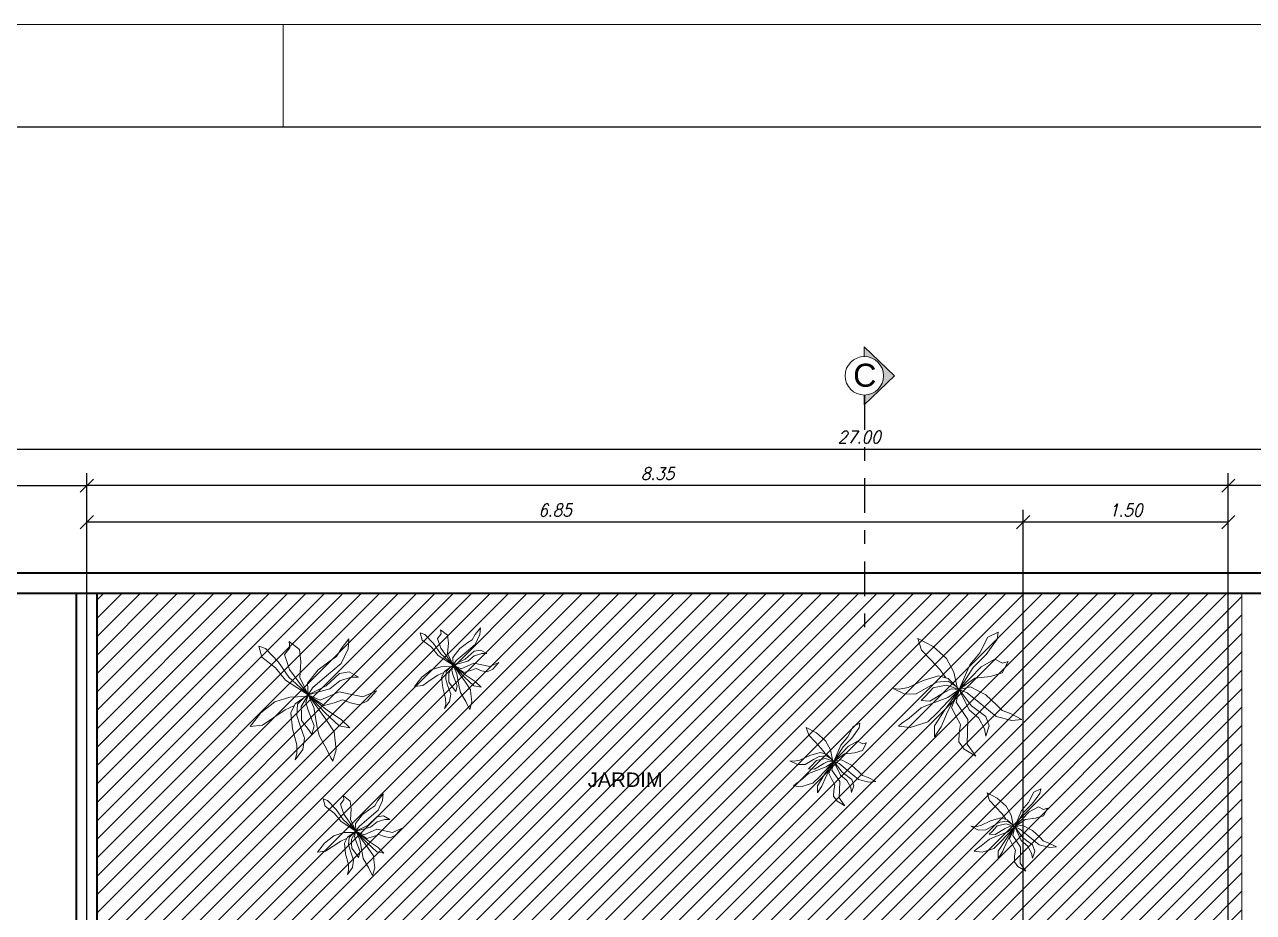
# Model space of a CAD drawing. Header units: millimetres. Extents: x 1865 to 2133, y 1062 to 1142.
# Drawn here: x 1878.51 to 1887.5, y 1089 to 1095.49 of the extents above; entities that cross this region are included whole.
import ezdxf

# ---------------------------------------------------------------- set-up
doc = ezdxf.new("R2010")
doc.units = ezdxf.units.MM
doc.header["$PDMODE"] = 35
doc.linetypes.add('DASHDOT', pattern=[25.4, 12.7, -6.35, 0, -6.35])
for name, color, linetype, lineweight in [('Cota', 7, 'Continuous', 9), ('Eixo', 1, 'Continuous', 9), ('IND', 7, 'Continuous', 13), ('Plarga', 7, 'Continuous', 40), ('texto', 7, 'Continuous', 13)]:
    doc.layers.add(name, color=color, linetype=linetype, lineweight=lineweight)
doc.styles.add('arial', font='arial.ttf')
doc.styles.add('romans15', font='romans.shx', dxfattribs={"width": 0.9, "oblique": 15})
doc.dimstyles.new('COTA_50', dxfattribs={"dimscale": 0.5, "dimtxt": 0.181, "dimasz": 0.193, "dimexe": 0.18, "dimexo": 0.15, "dimgap": 0.085, "dimtad": 1, "dimzin": 4, "dimdsep": 46, "dimtxsty": 'romans15', "dimblk1": 'OBLIQUE', "dimblk2": 'OBLIQUE', "dimsah": 1, "dimcen": 0.09, "dimclrd": 256, "dimclre": 256, "dimclrt": 256, "dimadec": 0, "dimazin": 0, "dimtfac": 1, "dimtmove": 2, "dimatfit": 3, "dimldrblk": 'NONE', "dimfxl": 1, "dimtolj": 1, "dimtzin": 1, "dimarcsym": 0})

# ---------------------------------------------------------------- blocks, each defined once
blk = doc.blocks.new('_OBLIQUE')
at = {"color": 0, "linetype": 'ByBlock'}
blk.add_line((-0.5, -0.5), (0.5, 0.5), dxfattribs=at)
blk = doc.blocks.new('*D148')
at = {"layer": 'Cota', "lineweight": -2, "transparency": 16777216}
for p, q in [((1885.8146, 1088.9293), (1885.8146, 1091.9408)), ((1887.3146, 1086.8793), (1887.3146, 1091.9408)), ((1887.3146, 1091.8508), (1885.8146, 1091.8508))]:
    blk.add_line(p, q, dxfattribs=at)
at = {"layer": 'Defpoints', "color": 0, "transparency": 16777216}
for p in [(1885.8146, 1091.8508), (1885.8146, 1088.8543), (1887.3146, 1086.8043)]:
    blk.add_point(p, dxfattribs=at)
at = {"layer": 'Cota', "lineweight": -2, "transparency": 16777216, "xscale": 0.0965, "yscale": 0.0965, "zscale": 0.0965, "rotation": 180}
blk.add_blockref('_OBLIQUE', (1885.8146, 1091.8508), dxfattribs=at)
at = {"layer": 'Cota', "lineweight": -2, "transparency": 16777216, "xscale": 0.0965, "yscale": 0.0965, "zscale": 0.0965}
blk.add_blockref('_OBLIQUE', (1887.3146, 1091.8508), dxfattribs=at)
at = {"layer": 'Cota', "transparency": 16777216, "insert": (1886.5646, 1091.9385), "char_height": 0.0905, "attachment_point": 5, "style": 'romans15'}
blk.add_mtext('\\A1;1.50', dxfattribs=at)
blk = doc.blocks.new('_None')
blk = doc.blocks.new('*D149')
at = {"layer": 'Cota', "lineweight": -2, "transparency": 16777216}
for p, q in [((1878.9646, 1088.9293), (1878.9646, 1091.9408)), ((1885.8146, 1088.9293), (1885.8146, 1091.9408)), ((1885.8146, 1091.8508), (1878.9646, 1091.8508))]:
    blk.add_line(p, q, dxfattribs=at)
at = {"layer": 'Defpoints', "color": 0, "transparency": 16777216}
for p in [(1878.9646, 1091.8508), (1878.9646, 1088.8543), (1885.8146, 1088.8543)]:
    blk.add_point(p, dxfattribs=at)
at = {"layer": 'Cota', "lineweight": -2, "transparency": 16777216, "xscale": 0.0965, "yscale": 0.0965, "zscale": 0.0965, "rotation": 180}
blk.add_blockref('_OBLIQUE', (1878.9646, 1091.8508), dxfattribs=at)
at = {"layer": 'Cota', "lineweight": -2, "transparency": 16777216, "xscale": 0.0965, "yscale": 0.0965, "zscale": 0.0965}
blk.add_blockref('_OBLIQUE', (1885.8146, 1091.8508), dxfattribs=at)
at = {"layer": 'Cota', "transparency": 16777216, "insert": (1882.3896, 1091.9385), "char_height": 0.0905, "attachment_point": 5, "style": 'romans15'}
blk.add_mtext('\\A1;6.85', dxfattribs=at)
blk = doc.blocks.new('*D150')
at = {"layer": 'Cota', "lineweight": -2, "transparency": 16777216}
for p, q in [((1878.9646, 1091.7426), (1878.9646, 1092.2079)), ((1887.3146, 1091.7426), (1887.3146, 1092.2079)), ((1887.3146, 1092.1179), (1878.9646, 1092.1179))]:
    blk.add_line(p, q, dxfattribs=at)
at = {"layer": 'Defpoints', "color": 0, "transparency": 16777216}
for p in [(1878.9646, 1092.1179), (1878.9646, 1091.6676), (1887.3146, 1091.6676)]:
    blk.add_point(p, dxfattribs=at)
at = {"layer": 'Cota', "lineweight": -2, "transparency": 16777216, "xscale": 0.0965, "yscale": 0.0965, "zscale": 0.0965, "rotation": 180}
blk.add_blockref('_OBLIQUE', (1878.9646, 1092.1179), dxfattribs=at)
at = {"layer": 'Cota', "lineweight": -2, "transparency": 16777216, "xscale": 0.0965, "yscale": 0.0965, "zscale": 0.0965}
blk.add_blockref('_OBLIQUE', (1887.3146, 1092.1179), dxfattribs=at)
at = {"layer": 'Cota', "transparency": 16777216, "insert": (1883.1396, 1092.2056), "char_height": 0.0905, "attachment_point": 5, "style": 'romans15'}
blk.add_mtext('\\A1;8.35', dxfattribs=at)
blk = doc.blocks.new('*D151')
at = {"layer": 'Cota', "lineweight": -2, "transparency": 16777216}
for p, q in [((1871.1146, 1091.5543), (1871.1146, 1092.2079)), ((1878.9646, 1091.7426), (1878.9646, 1092.2079)), ((1871.1146, 1092.1179), (1878.9646, 1092.1179))]:
    blk.add_line(p, q, dxfattribs=at)
at = {"layer": 'Defpoints', "color": 0, "transparency": 16777216}
for p in [(1878.9646, 1092.1179), (1878.9646, 1091.6676), (1871.1146, 1091.4793)]:
    blk.add_point(p, dxfattribs=at)
at = {"layer": 'Cota', "lineweight": -2, "transparency": 16777216, "xscale": 0.0965, "yscale": 0.0965, "zscale": 0.0965, "rotation": 180}
blk.add_blockref('_OBLIQUE', (1871.1146, 1092.1179), dxfattribs=at)
at = {"layer": 'Cota', "lineweight": -2, "transparency": 16777216, "xscale": 0.0965, "yscale": 0.0965, "zscale": 0.0965}
blk.add_blockref('_OBLIQUE', (1878.9646, 1092.1179), dxfattribs=at)
at = {"layer": 'Cota', "transparency": 16777216, "insert": (1875.0396, 1092.2056), "char_height": 0.0905, "attachment_point": 5, "style": 'romans15'}
blk.add_mtext('\\A1;7.85', dxfattribs=at)
blk = doc.blocks.new('*D152')
at = {"layer": 'Cota', "lineweight": -2, "transparency": 16777216}
for p, q in [((1871.1146, 1091.5543), (1871.1146, 1092.475)), ((1898.1146, 1091.5543), (1898.1146, 1092.475)), ((1871.1146, 1092.385), (1898.1146, 1092.385))]:
    blk.add_line(p, q, dxfattribs=at)
at = {"layer": 'Defpoints', "color": 0, "transparency": 16777216}
for p in [(1898.1146, 1092.385), (1871.1146, 1091.4793), (1898.1146, 1091.4793)]:
    blk.add_point(p, dxfattribs=at)
at = {"layer": 'Cota', "lineweight": -2, "transparency": 16777216, "xscale": 0.0965, "yscale": 0.0965, "zscale": 0.0965, "rotation": 180}
blk.add_blockref('_OBLIQUE', (1871.1146, 1092.385), dxfattribs=at)
at = {"layer": 'Cota', "lineweight": -2, "transparency": 16777216, "xscale": 0.0965, "yscale": 0.0965, "zscale": 0.0965}
blk.add_blockref('_OBLIQUE', (1898.1146, 1092.385), dxfattribs=at)
at = {"layer": 'Cota', "transparency": 16777216, "insert": (1884.6146, 1092.4728), "char_height": 0.0905, "attachment_point": 5, "style": 'romans15'}
blk.add_mtext('\\A1;27.00', dxfattribs=at)
blk = doc.blocks.new('*D153')
at = {"layer": 'Cota', "lineweight": -2, "transparency": 16777216}
for p, q in [((1887.3146, 1091.5543), (1887.3146, 1092.2079)), ((1898.1146, 1091.8214), (1898.1146, 1092.2079)), ((1898.1146, 1092.1179), (1887.3146, 1092.1179))]:
    blk.add_line(p, q, dxfattribs=at)
at = {"layer": 'Defpoints', "color": 0, "transparency": 16777216}
for p in [(1887.3146, 1092.1179), (1898.1146, 1091.7464), (1887.3146, 1091.4793)]:
    blk.add_point(p, dxfattribs=at)
at = {"layer": 'Cota', "lineweight": -2, "transparency": 16777216, "xscale": 0.0965, "yscale": 0.0965, "zscale": 0.0965, "rotation": 180}
blk.add_blockref('_OBLIQUE', (1887.3146, 1092.1179), dxfattribs=at)
at = {"layer": 'Cota', "lineweight": -2, "transparency": 16777216, "xscale": 0.0965, "yscale": 0.0965, "zscale": 0.0965}
blk.add_blockref('_OBLIQUE', (1898.1146, 1092.1179), dxfattribs=at)
at = {"layer": 'Cota', "transparency": 16777216, "insert": (1892.7146, 1092.2056), "char_height": 0.0905, "attachment_point": 5, "style": 'romans15'}
blk.add_mtext('\\A1;10.80', dxfattribs=at)
blk = doc.blocks.new('*D626')
at = {"layer": 'Cota', "lineweight": -2, "transparency": 16777216}
for p, q in [((1871.0481, 1091.4446), (1870.7579, 1091.2937)), ((1870.8377, 1091.3352), (1883.6877, 1066.6352)), ((1883.8981, 1066.7446), (1883.6079, 1066.5937))]:
    blk.add_line(p, q, dxfattribs=at)
at = {"layer": 'Defpoints', "color": 0, "transparency": 16777216}
for p in [(1871.1146, 1091.4793), (1883.9646, 1066.7793), (1883.6877, 1066.6352)]:
    blk.add_point(p, dxfattribs=at)
at = {"layer": 'Cota', "lineweight": -2, "transparency": 16777216, "xscale": 0.0965, "yscale": 0.0965, "zscale": 0.0965}
for p, rotation in [((1870.8377, 1091.3352), 117.4853861439191), ((1883.6877, 1066.6352), 297.4853861439191)]:
    blk.add_blockref('_OBLIQUE', p, dxfattribs=dict(at, rotation=rotation))
at = {"layer": 'Cota', "transparency": 16777216, "insert": (1877.3406, 1079.0257), "char_height": 0.0905, "attachment_point": 5, "rotation": 297.48539, "style": 'romans15'}
blk.add_mtext('\\A1;27.84', dxfattribs=at)

msp = doc.modelspace()

# ---------------------------------------------------------------- hatches: boundary and pattern name
at = {"lineweight": 5}
h = msp.add_hatch(dxfattribs=at)
h.set_pattern_fill('LINE,_O', color=86, scale=0.03, angle=45)
h.set_pattern_definition([(45, (-35.06199, 132.77087), (-0.067351921, 0.067351921), [])])
h.paths.add_polyline_path([(1885.8896, 1088.8543), (1887.4146, 1088.8543), (1887.4146, 1091.3293), (1879.0396, 1091.3293), (1879.0396, 1088.8543), (1882.2146, 1088.8543), (1883.7146, 1088.8543)])
h.paths.add_polyline_path([(1884.4301, 1090.1008), (1884.4317, 1090.1047), (1884.4311, 1090.1051)], flags=16)
h.paths.add_polyline_path([(1885.3469, 1090.6268), (1885.3494, 1090.6327), (1885.3484, 1090.6333)], flags=16)
h.paths.add_polyline_path([(1885.7524, 1089.6222), (1885.7541, 1089.6262), (1885.7534, 1089.6266)], flags=16)
h.paths.add_polyline_path([(1881.6441, 1090.8047), (1881.6857, 1090.7716), (1881.6907, 1090.7738)], flags=16)
h.paths.add_polyline_path([(1880.9335, 1089.5911), (1880.9751, 1089.5581), (1880.9801, 1089.5602)], flags=16)
h.paths.add_polyline_path([(1880.5826, 1090.5882), (1880.5772, 1090.5917), (1880.5765, 1090.5909)], flags=16)
h.paths.add_polyline_path([(1882.6013, 1089.8861), (1883.2039, 1089.8861), (1883.2039, 1090.0472), (1882.6013, 1090.0472)], flags=24)
at = {"layer": 'IND'}
msp.add_hatch(color=0, dxfattribs=at).paths.add_polyline_path([(1884.6498, 1092.7094), (1884.6498, 1092.7803, 1.014778), (1884.6498, 1093.0619), (1884.6498, 1093.1327), (1884.872, 1092.9211)])

# ---------------------------------------------------------------- linework, layer by layer
at = {"color": 7, "linetype": 'Continuous', "lineweight": 20}
msp.add_line((1949.7758, 1095.4891), (1865.7758, 1095.4891), dxfattribs=at)
msp.add_line((1949.0258, 1094.7391), (1866.5258, 1094.7391))
at = {"color": 3, "lineweight": 5}
for p, q in [((1881.4037, 1091.0423), (1881.4183, 1090.9886)), ((1881.436, 1091.0301), (1881.4037, 1091.0423)), ((1881.5001, 1090.9641), (1881.436, 1091.0301)), ((1881.5561, 1091.0344), (1881.5301, 1091.0012)), ((1881.5525, 1091.064), (1881.5561, 1091.0344)), ((1881.6023, 1091.025), (1881.5525, 1091.064)), ((1881.6095, 1090.9657), (1881.6023, 1091.025)), ((1881.7826, 1090.991), (1881.8049, 1091.029)), ((1881.8049, 1091.029), (1881.8434, 1091.078)), ((1881.8391, 1091.0286), (1881.8054, 1090.9573)), ((1881.8434, 1091.078), (1881.8391, 1091.0286)), ((1885.632, 1091.0461), (1885.5567, 1091.0099)), ((1885.6229, 1090.9951), (1885.632, 1091.0461)), ((1880.222, 1090.9446), (1880.2439, 1090.8641)), ((1880.2705, 1090.9264), (1880.222, 1090.9446)), ((1880.4452, 1090.9772), (1880.4506, 1090.9328)), ((1880.52, 1090.9186), (1880.4452, 1090.9772)), ((1880.8239, 1090.9246), (1880.8816, 1090.9982)), ((1880.8816, 1090.9982), (1880.8752, 1090.924)), ((1881.4183, 1090.9886), (1881.4855, 1090.9359)), ((1881.4855, 1090.9359), (1881.5348, 1090.8762)), ((1881.5506, 1090.8901), (1881.5001, 1090.9641)), ((1881.5301, 1091.0012), (1881.5539, 1090.929)), ((1881.6037, 1090.8899), (1881.6095, 1090.9657)), ((1881.6927, 1090.9267), (1881.7516, 1090.9704)), ((1881.8054, 1090.9573), (1881.7245, 1090.8886)), ((1881.7516, 1090.9704), (1881.7826, 1090.991)), ((1885.0425, 1091.0004), (1885.0692, 1090.915)), ((1885.1546, 1090.9417), (1885.0425, 1091.0004)), ((1885.2521, 1090.855), (1885.1546, 1090.9417)), ((1885.5567, 1091.0099), (1885.4973, 1090.8965)), ((1885.5429, 1090.8825), (1885.6229, 1090.9951)), ((1880.2439, 1090.8641), (1880.3447, 1090.7851)), ((1880.3667, 1090.8273), (1880.2705, 1090.9264)), ((1880.4506, 1090.9328), (1880.4116, 1090.883)), ((1880.4116, 1090.883), (1880.4473, 1090.7746)), ((1880.5307, 1090.8298), (1880.52, 1090.9186)), ((1880.7439, 1090.8368), (1880.7903, 1090.8677)), ((1880.7903, 1090.8677), (1880.8239, 1090.9246)), ((1880.8752, 1090.924), (1880.8246, 1090.8171)), ((1881.5348, 1090.8762), (1881.6441, 1090.8047)), ((1881.6441, 1090.8047), (1881.5506, 1090.8901)), ((1881.5539, 1090.929), (1881.6441, 1090.8047)), ((1881.6441, 1090.8047), (1881.6037, 1090.8899)), ((1881.6414, 1090.8612), (1881.6927, 1090.9267)), ((1881.6441, 1090.8047), (1881.6414, 1090.8612)), ((1881.6441, 1090.8047), (1881.7323, 1090.8482)), ((1881.7245, 1090.8886), (1881.6661, 1090.8393)), ((1881.7323, 1090.8482), (1881.7968, 1090.9085)), ((1881.7985, 1090.8729), (1881.7506, 1090.8338)), ((1881.7968, 1090.9085), (1881.8446, 1090.916)), ((1881.854, 1090.8902), (1881.7985, 1090.8729)), ((1881.8446, 1090.916), (1881.8909, 1090.8902)), ((1881.8909, 1090.8902), (1881.854, 1090.8902)), ((1885.0692, 1090.915), (1885.1386, 1090.843)), ((1885.3068, 1090.7549), (1885.2521, 1090.855)), ((1885.4973, 1090.8965), (1885.4226, 1090.8075)), ((1885.4475, 1090.7879), (1885.5429, 1090.8825)), ((1885.6058, 1090.8484), (1885.5057, 1090.7937)), ((1885.6618, 1090.8191), (1885.6058, 1090.8484)), ((1880.3447, 1090.7851), (1880.4187, 1090.6954)), ((1880.4424, 1090.7164), (1880.3667, 1090.8273)), ((1880.4473, 1090.7746), (1880.5826, 1090.5882)), ((1880.522, 1090.7161), (1880.5307, 1090.8298)), ((1880.5786, 1090.673), (1880.6556, 1090.7712)), ((1880.6556, 1090.7712), (1880.7439, 1090.8368)), ((1880.8246, 1090.8171), (1880.7032, 1090.7141)), ((1880.8117, 1090.744), (1880.8834, 1090.7552)), ((1880.8834, 1090.7552), (1880.9529, 1090.7165)), ((1881.483, 1090.7701), (1881.4143, 1090.7167)), ((1881.5552, 1090.7939), (1881.483, 1090.7701)), ((1881.63, 1090.7963), (1881.5552, 1090.7939)), ((1881.5818, 1090.76), (1881.56, 1090.7164)), ((1881.6441, 1090.8047), (1881.5818, 1090.76)), ((1881.5895, 1090.7038), (1881.5933, 1090.759)), ((1881.5933, 1090.759), (1881.63, 1090.7963)), ((1881.6114, 1090.7474), (1881.6441, 1090.8047)), ((1881.6441, 1090.8047), (1881.6339, 1090.7668)), ((1881.6339, 1090.7668), (1881.6442, 1090.7296)), ((1881.6661, 1090.8393), (1881.6441, 1090.8047)), ((1881.7506, 1090.8338), (1881.6441, 1090.8047)), ((1881.6716, 1090.7425), (1881.6441, 1090.8047)), ((1881.6441, 1090.8047), (1881.7342, 1090.6804)), ((1881.7397, 1090.7287), (1881.6441, 1090.8047)), ((1881.6441, 1090.8047), (1881.728, 1090.7168)), ((1881.7235, 1090.7521), (1881.6441, 1090.8047)), ((1881.6441, 1090.8047), (1881.7027, 1090.7789)), ((1881.7027, 1090.7789), (1881.796, 1090.8194)), ((1881.7707, 1090.7652), (1881.7235, 1090.7521)), ((1881.8122, 1090.7803), (1881.7707, 1090.7652)), ((1881.796, 1090.8194), (1881.912, 1090.7945)), ((1881.8519, 1090.7649), (1881.8122, 1090.7803)), ((1881.894, 1090.7557), (1881.8519, 1090.7649)), ((1881.9337, 1090.7749), (1881.894, 1090.7557)), ((1881.912, 1090.7945), (1881.9777, 1090.8248)), ((1881.9777, 1090.8248), (1881.9337, 1090.7749)), ((1885.1386, 1090.843), (1885.208, 1090.7709)), ((1885.208, 1090.7709), (1885.2494, 1090.7135)), ((1885.3306, 1090.6453), (1885.3068, 1090.7549)), ((1885.4226, 1090.8075), (1885.3469, 1090.6268)), ((1885.5057, 1090.7937), (1885.3469, 1090.6268)), ((1885.3469, 1090.6268), (1885.4475, 1090.7879)), ((1885.6605, 1090.7484), (1885.7045, 1090.8325)), ((1885.7045, 1090.8325), (1885.6618, 1090.8191)), ((1880.4187, 1090.6954), (1880.5826, 1090.5882)), ((1880.5826, 1090.5882), (1880.4424, 1090.7164)), ((1880.5826, 1090.5882), (1880.522, 1090.7161)), ((1880.5826, 1090.5882), (1880.5786, 1090.673)), ((1880.7032, 1090.7141), (1880.6156, 1090.6401)), ((1880.7149, 1090.6534), (1880.8117, 1090.744)), ((1880.8142, 1090.6905), (1880.7424, 1090.6319)), ((1880.8974, 1090.7165), (1880.8142, 1090.6905)), ((1880.9529, 1090.7165), (1880.8974, 1090.7165)), ((1881.4143, 1090.7167), (1881.3623, 1090.6503)), ((1881.4215, 1090.6575), (1881.4771, 1090.6943)), ((1881.4771, 1090.6943), (1881.5328, 1090.7311)), ((1881.5328, 1090.7311), (1881.5754, 1090.7513)), ((1881.56, 1090.7164), (1881.5681, 1090.6387)), ((1881.6034, 1090.6586), (1881.5895, 1090.7038)), ((1881.6115, 1090.713), (1881.6114, 1090.7474)), ((1881.6129, 1090.6802), (1881.6115, 1090.713)), ((1881.6467, 1090.6352), (1881.6129, 1090.6802)), ((1881.6442, 1090.7296), (1881.6736, 1090.6538)), ((1881.6884, 1090.6475), (1881.6716, 1090.7425)), ((1881.728, 1090.7168), (1881.7961, 1090.6529)), ((1881.7342, 1090.6804), (1881.771, 1090.6247)), ((1881.8062, 1090.6846), (1881.7397, 1090.7287)), ((1881.8482, 1090.6437), (1881.8062, 1090.6846)), ((1885.0814, 1090.6937), (1884.9733, 1090.6418)), ((1885.1938, 1090.7268), (1885.0814, 1090.6937)), ((1885.1203, 1090.647), (1885.1833, 1090.6798)), ((1885.1833, 1090.6798), (1885.2656, 1090.6892)), ((1885.2641, 1090.7065), (1885.1938, 1090.7268)), ((1885.3469, 1090.6268), (1885.2641, 1090.7065)), ((1885.2656, 1090.6892), (1885.3306, 1090.6453)), ((1885.3469, 1090.6268), (1885.4616, 1090.7096)), ((1885.4616, 1090.7096), (1885.5751, 1090.7216)), ((1885.5751, 1090.7216), (1885.6605, 1090.7484)), ((1880.5614, 1090.5756), (1880.4493, 1090.572)), ((1880.5826, 1090.5882), (1880.4892, 1090.5212)), ((1880.5065, 1090.5196), (1880.5614, 1090.5756)), ((1880.5336, 1090.5024), (1880.5826, 1090.5882)), ((1880.5826, 1090.5882), (1880.5674, 1090.5313)), ((1880.5826, 1090.5882), (1880.7149, 1090.6534)), ((1880.6156, 1090.6401), (1880.5826, 1090.5882)), ((1880.7424, 1090.6319), (1880.5826, 1090.5882)), ((1880.6239, 1090.4949), (1880.5826, 1090.5882)), ((1880.5826, 1090.5882), (1880.7179, 1090.4018)), ((1880.7261, 1090.4743), (1880.5826, 1090.5882)), ((1880.5826, 1090.5882), (1880.7084, 1090.4564)), ((1880.7017, 1090.5093), (1880.5826, 1090.5882)), ((1880.5826, 1090.5882), (1880.6705, 1090.5496)), ((1880.6705, 1090.5496), (1880.8104, 1090.6102)), ((1880.8104, 1090.6102), (1880.9845, 1090.5729)), ((1880.9845, 1090.5729), (1881.0831, 1090.6184)), ((1881.0831, 1090.6184), (1881.017, 1090.5435)), ((1881.3623, 1090.6503), (1881.4215, 1090.6575)), ((1881.5681, 1090.6387), (1881.589, 1090.5616)), ((1881.6262, 1090.5932), (1881.6034, 1090.6586)), ((1881.618, 1090.5388), (1881.6262, 1090.5932)), ((1881.663, 1090.6119), (1881.6467, 1090.6352)), ((1881.6736, 1090.6538), (1881.663, 1090.6119)), ((1881.6977, 1090.6059), (1881.6884, 1090.6475)), ((1881.7362, 1090.5387), (1881.6977, 1090.6059)), ((1881.771, 1090.6247), (1881.7746, 1090.5951)), ((1881.7746, 1090.5951), (1881.7818, 1090.5359)), ((1881.7961, 1090.6529), (1881.8482, 1090.6437)), ((1884.8635, 1090.6336), (1884.9477, 1090.5928)), ((1884.9102, 1090.6288), (1884.8635, 1090.6336)), ((1884.9733, 1090.6418), (1884.9102, 1090.6288)), ((1884.9477, 1090.5928), (1885.0301, 1090.5956)), ((1885.0301, 1090.5956), (1885.1203, 1090.647)), ((1885.0677, 1090.5464), (1885.0976, 1090.5767)), ((1885.0976, 1090.5767), (1885.1548, 1090.6388)), ((1885.2362, 1090.6061), (1885.1324, 1090.5421)), ((1885.1548, 1090.6388), (1885.2028, 1090.6498)), ((1885.3469, 1090.6268), (1885.1881, 1090.4599)), ((1885.2028, 1090.6498), (1885.2536, 1090.6594)), ((1885.2882, 1090.6314), (1885.2362, 1090.6061)), ((1885.3469, 1090.6268), (1885.2402, 1090.4791)), ((1885.2536, 1090.6594), (1885.3469, 1090.6268)), ((1885.2609, 1090.465), (1885.3469, 1090.6268)), ((1885.2627, 1090.5692), (1885.3469, 1090.6268)), ((1885.3469, 1090.6268), (1885.2882, 1090.6314)), ((1885.2909, 1090.4953), (1885.3469, 1090.6268)), ((1885.3469, 1090.6268), (1885.3249, 1090.5334)), ((1885.3469, 1090.6268), (1885.4296, 1090.6461)), ((1885.4189, 1090.4776), (1885.3469, 1090.6268)), ((1885.3469, 1090.6268), (1885.4351, 1090.5085)), ((1885.4039, 1090.6037), (1885.3469, 1090.6268)), ((1885.4926, 1090.531), (1885.4039, 1090.6037)), ((1885.4296, 1090.6461), (1885.5401, 1090.5882)), ((1885.5401, 1090.5882), (1885.6206, 1090.5133)), ((1880.3409, 1090.5363), (1880.238, 1090.4562)), ((1880.4493, 1090.572), (1880.3409, 1090.5363)), ((1880.4157, 1090.4778), (1880.4796, 1090.5081)), ((1880.4892, 1090.5212), (1880.4564, 1090.4558)), ((1880.5008, 1090.4369), (1880.5065, 1090.5196)), ((1880.5338, 1090.4506), (1880.5336, 1090.5024)), ((1880.5674, 1090.5313), (1880.5829, 1090.4756)), ((1880.649, 1090.3524), (1880.6239, 1090.4949)), ((1880.7726, 1090.5289), (1880.7017, 1090.5093)), ((1880.8348, 1090.5516), (1880.7726, 1090.5289)), ((1880.8944, 1090.5286), (1880.8348, 1090.5516)), ((1880.9575, 1090.5148), (1880.8944, 1090.5286)), ((1881.017, 1090.5435), (1880.9575, 1090.5148)), ((1881.5811, 1090.4886), (1881.618, 1090.5388)), ((1881.5899, 1090.5187), (1881.5811, 1090.4886)), ((1881.589, 1090.5616), (1881.5899, 1090.5187)), ((1881.7555, 1090.4972), (1881.7362, 1090.5387)), ((1881.7654, 1090.4815), (1881.7555, 1090.4972)), ((1881.7818, 1090.5359), (1881.7654, 1090.4815)), ((1884.9796, 1090.4184), (1885.0682, 1090.4936)), ((1885.1324, 1090.5421), (1885.0677, 1090.5464)), ((1885.0682, 1090.4936), (1885.1271, 1090.5187)), ((1885.1271, 1090.5187), (1885.2627, 1090.5692)), ((1885.3231, 1090.4292), (1885.2909, 1090.4953)), ((1885.3249, 1090.5334), (1885.4099, 1090.4067)), ((1885.4351, 1090.5085), (1885.5417, 1090.4297)), ((1885.6159, 1090.4303), (1885.4926, 1090.531)), ((1885.6206, 1090.5133), (1885.6594, 1090.4732)), ((1880.238, 1090.4562), (1880.1599, 1090.3566)), ((1880.2487, 1090.3674), (1880.3322, 1090.4226)), ((1880.3322, 1090.4226), (1880.4157, 1090.4778)), ((1880.4564, 1090.4558), (1880.4687, 1090.3393)), ((1880.5216, 1090.3691), (1880.5008, 1090.4369)), ((1880.5359, 1090.4014), (1880.5338, 1090.4506)), ((1880.5866, 1090.334), (1880.5359, 1090.4014)), ((1880.5829, 1090.4756), (1880.6269, 1090.3618)), ((1880.7084, 1090.4564), (1880.8107, 1090.3605)), ((1880.7179, 1090.4018), (1880.7731, 1090.3183)), ((1880.8258, 1090.408), (1880.7261, 1090.4743)), ((1880.8887, 1090.3468), (1880.8258, 1090.408)), ((1884.9236, 1090.3787), (1884.9796, 1090.4184)), ((1885.1881, 1090.4599), (1885.1161, 1090.3905)), ((1885.2402, 1090.4791), (1885.1644, 1090.3612)), ((1885.2139, 1090.3549), (1885.2609, 1090.465)), ((1885.3567, 1090.3722), (1885.3231, 1090.4292)), ((1885.4099, 1090.4067), (1885.4048, 1090.2287)), ((1885.4895, 1090.4176), (1885.4189, 1090.4776)), ((1885.5302, 1090.3405), (1885.4895, 1090.4176)), ((1885.5417, 1090.4297), (1885.5657, 1090.3613)), ((1885.7303, 1090.4), (1885.6159, 1090.4303)), ((1885.6594, 1090.4732), (1885.7215, 1090.4506)), ((1885.7215, 1090.4506), (1885.8044, 1090.4072)), ((1885.8044, 1090.4072), (1885.7303, 1090.4)), ((1880.1599, 1090.3566), (1880.2487, 1090.3674)), ((1880.4687, 1090.3393), (1880.5, 1090.2236)), ((1880.5557, 1090.271), (1880.5216, 1090.3691)), ((1880.611, 1090.299), (1880.5866, 1090.334)), ((1880.6269, 1090.3618), (1880.611, 1090.299)), ((1880.663, 1090.29), (1880.649, 1090.3524)), ((1880.7731, 1090.3183), (1880.7784, 1090.2739)), ((1880.8107, 1090.3605), (1880.8887, 1090.3468)), ((1884.2271, 1090.3499), (1884.2449, 1090.2929)), ((1884.3019, 1090.3108), (1884.2271, 1090.3499)), ((1884.3669, 1090.2529), (1884.3019, 1090.3108)), ((1884.57, 1090.3562), (1884.5304, 1090.2806)), ((1884.5607, 1090.2713), (1884.6141, 1090.3463)), ((1884.6201, 1090.3803), (1884.57, 1090.3562)), ((1884.6141, 1090.3463), (1884.6201, 1090.3803)), ((1884.9032, 1090.3599), (1884.9236, 1090.3787)), ((1884.9879, 1090.3504), (1884.9032, 1090.3599)), ((1885.0734, 1090.3771), (1884.9879, 1090.3504)), ((1885.1161, 1090.3905), (1885.0734, 1090.3771)), ((1885.1644, 1090.3612), (1885.1651, 1090.2819)), ((1885.1651, 1090.2819), (1885.2139, 1090.3549)), ((1885.3428, 1090.2448), (1885.3449, 1090.3093)), ((1885.3449, 1090.3093), (1885.3567, 1090.3722)), ((1885.5403, 1090.2859), (1885.5302, 1090.3405)), ((1885.5657, 1090.3613), (1885.5403, 1090.2859)), ((1880.5, 1090.2236), (1880.5013, 1090.1592)), ((1880.5436, 1090.1894), (1880.5557, 1090.271)), ((1880.7208, 1090.1892), (1880.663, 1090.29)), ((1880.7784, 1090.2739), (1880.7892, 1090.185)), ((1884.2449, 1090.2929), (1884.2912, 1090.2449)), ((1884.2912, 1090.2449), (1884.3375, 1090.1969)), ((1884.4034, 1090.1862), (1884.3669, 1090.2529)), ((1884.4806, 1090.2212), (1884.4301, 1090.1008)), ((1884.5304, 1090.2806), (1884.4806, 1090.2212)), ((1884.4972, 1090.2082), (1884.5607, 1090.2713)), ((1884.6027, 1090.2486), (1884.5359, 1090.2121)), ((1884.64, 1090.229), (1884.6027, 1090.2486)), ((1884.6392, 1090.1818), (1884.6685, 1090.2379)), ((1884.6685, 1090.2379), (1884.64, 1090.229)), ((1885.3818, 1090.1915), (1885.3428, 1090.2448)), ((1885.4048, 1090.2287), (1885.4675, 1090.1401)), ((1880.4881, 1090.114), (1880.5436, 1090.1894)), ((1880.5013, 1090.1592), (1880.4881, 1090.114)), ((1880.7497, 1090.1269), (1880.7208, 1090.1892)), ((1880.7645, 1090.1034), (1880.7497, 1090.1269)), ((1880.7892, 1090.185), (1880.7645, 1090.1034)), ((1884.2531, 1090.1454), (1884.181, 1090.1108)), ((1884.328, 1090.1675), (1884.2531, 1090.1454)), ((1884.279, 1090.1142), (1884.321, 1090.1361)), ((1884.321, 1090.1361), (1884.3759, 1090.1424)), ((1884.3749, 1090.1539), (1884.328, 1090.1675)), ((1884.3375, 1090.1969), (1884.3651, 1090.1586)), ((1884.4301, 1090.1008), (1884.3749, 1090.1539)), ((1884.3759, 1090.1424), (1884.4192, 1090.1131)), ((1884.4192, 1090.1131), (1884.4034, 1090.1862)), ((1884.5359, 1090.2121), (1884.4301, 1090.1008)), ((1884.4301, 1090.1008), (1884.4972, 1090.2082)), ((1884.4301, 1090.1008), (1884.5066, 1090.156)), ((1884.5066, 1090.156), (1884.5822, 1090.164)), ((1884.5822, 1090.164), (1884.6392, 1090.1818)), ((1885.4675, 1090.1401), (1885.3818, 1090.1915)), ((1884.1078, 1090.1054), (1884.1639, 1090.0781)), ((1884.139, 1090.1022), (1884.1078, 1090.1054)), ((1884.181, 1090.1108), (1884.139, 1090.1022)), ((1884.1639, 1090.0781), (1884.2189, 1090.08)), ((1884.2189, 1090.08), (1884.279, 1090.1142)), ((1884.244, 1090.0472), (1884.2639, 1090.0674)), ((1884.2871, 1090.0444), (1884.244, 1090.0472)), ((1884.2639, 1090.0674), (1884.302, 1090.1088)), ((1884.2835, 1090.0287), (1884.3739, 1090.0624)), ((1884.3563, 1090.087), (1884.2871, 1090.0444)), ((1884.302, 1090.1088), (1884.334, 1090.1161)), ((1884.4301, 1090.1008), (1884.3242, 1089.9895)), ((1884.334, 1090.1161), (1884.3679, 1090.1225)), ((1884.391, 1090.1039), (1884.3563, 1090.087)), ((1884.4301, 1090.1008), (1884.3589, 1090.0024)), ((1884.3679, 1090.1225), (1884.4301, 1090.1008)), ((1884.3728, 1089.993), (1884.4301, 1090.1008)), ((1884.3739, 1090.0624), (1884.4301, 1090.1008)), ((1884.4301, 1090.1008), (1884.391, 1090.1039)), ((1884.3928, 1090.0131), (1884.4301, 1090.1008)), ((1884.4301, 1090.1008), (1884.4154, 1090.0385)), ((1884.4154, 1090.0385), (1884.4721, 1089.9541)), ((1884.4301, 1090.1008), (1884.4852, 1090.1136)), ((1884.4781, 1090.0013), (1884.4301, 1090.1008)), ((1884.4301, 1090.1008), (1884.4889, 1090.022)), ((1884.4681, 1090.0854), (1884.4301, 1090.1008)), ((1884.5272, 1090.0369), (1884.4681, 1090.0854)), ((1884.4852, 1090.1136), (1884.5589, 1090.0751)), ((1884.6094, 1089.9698), (1884.5272, 1090.0369)), ((1884.5589, 1090.0751), (1884.6126, 1090.0251)), ((1884.1479, 1089.9354), (1884.1852, 1089.9619)), ((1884.1852, 1089.9619), (1884.2443, 1090.012)), ((1884.2443, 1090.012), (1884.2835, 1090.0287)), ((1884.3242, 1089.9895), (1884.2762, 1089.9433)), ((1884.3589, 1090.0024), (1884.3084, 1089.9237)), ((1884.3414, 1089.9195), (1884.3728, 1089.993)), ((1884.4142, 1089.969), (1884.3928, 1090.0131)), ((1884.4366, 1089.931), (1884.4142, 1089.969)), ((1884.4721, 1089.9541), (1884.4687, 1089.8354)), ((1884.5252, 1089.9613), (1884.4781, 1090.0013)), ((1884.4889, 1090.022), (1884.5599, 1089.9694)), ((1884.5523, 1089.9099), (1884.5252, 1089.9613)), ((1884.5599, 1089.9694), (1884.576, 1089.9238)), ((1884.6857, 1089.9496), (1884.6094, 1089.9698)), ((1884.6126, 1090.0251), (1884.6384, 1089.9984)), ((1884.6384, 1089.9984), (1884.6798, 1089.9833)), ((1884.6798, 1089.9833), (1884.7351, 1089.9544)), ((1884.7351, 1089.9544), (1884.6857, 1089.9496)), ((1881.0943, 1089.8154), (1881.1328, 1089.8645)), ((1881.1328, 1089.8645), (1881.1285, 1089.815)), ((1884.1343, 1089.9229), (1884.1479, 1089.9354)), ((1884.1908, 1089.9165), (1884.1343, 1089.9229)), ((1884.2477, 1089.9344), (1884.1908, 1089.9165)), ((1884.2762, 1089.9433), (1884.2477, 1089.9344)), ((1884.3084, 1089.9237), (1884.3089, 1089.8709)), ((1884.3089, 1089.8709), (1884.3414, 1089.9195)), ((1884.4273, 1089.8461), (1884.4287, 1089.8892)), ((1884.4287, 1089.8892), (1884.4366, 1089.931)), ((1884.559, 1089.8735), (1884.5523, 1089.9099)), ((1884.576, 1089.9238), (1884.559, 1089.8735)), ((1885.5495, 1089.8713), (1885.5673, 1089.8144)), ((1885.6242, 1089.8322), (1885.5495, 1089.8713)), ((1885.8923, 1089.8777), (1885.8527, 1089.802)), ((1885.8831, 1089.7927), (1885.9364, 1089.8677)), ((1885.9425, 1089.9018), (1885.8923, 1089.8777)), ((1885.9364, 1089.8677), (1885.9425, 1089.9018)), ((1880.6931, 1089.8287), (1880.7077, 1089.775)), ((1880.7254, 1089.8166), (1880.6931, 1089.8287)), ((1880.7077, 1089.775), (1880.7749, 1089.7224)), ((1880.7895, 1089.7505), (1880.7254, 1089.8166)), ((1880.8455, 1089.8209), (1880.8195, 1089.7877)), ((1880.8195, 1089.7877), (1880.8433, 1089.7154)), ((1880.8419, 1089.8505), (1880.8455, 1089.8209)), ((1880.8917, 1089.8114), (1880.8419, 1089.8505)), ((1880.8989, 1089.7522), (1880.8917, 1089.8114)), ((1881.041, 1089.7569), (1881.072, 1089.7775)), ((1881.072, 1089.7775), (1881.0943, 1089.8154)), ((1881.1285, 1089.815), (1881.0948, 1089.7437)), ((1884.4533, 1089.8106), (1884.4273, 1089.8461)), ((1884.5105, 1089.7763), (1884.4533, 1089.8106)), ((1884.4687, 1089.8354), (1884.5105, 1089.7763)), ((1885.5673, 1089.8144), (1885.6136, 1089.7663)), ((1885.6136, 1089.7663), (1885.6599, 1089.7183)), ((1885.6892, 1089.7744), (1885.6242, 1089.8322)), ((1885.7257, 1089.7077), (1885.6892, 1089.7744)), ((1885.8527, 1089.802), (1885.8029, 1089.7427)), ((1885.8195, 1089.7296), (1885.8831, 1089.7927)), ((1885.925, 1089.77), (1885.8583, 1089.7335)), ((1885.9624, 1089.7504), (1885.925, 1089.77)), ((1880.7749, 1089.7224), (1880.8242, 1089.6626)), ((1880.84, 1089.6766), (1880.7895, 1089.7505)), ((1880.9335, 1089.5911), (1880.84, 1089.6766)), ((1880.8433, 1089.7154), (1880.9335, 1089.5911)), ((1880.8931, 1089.6764), (1880.8989, 1089.7522)), ((1880.9335, 1089.5911), (1880.8931, 1089.6764)), ((1880.9308, 1089.6477), (1880.9821, 1089.7132)), ((1881.0139, 1089.675), (1880.9555, 1089.6257)), ((1880.9821, 1089.7132), (1881.041, 1089.7569)), ((1881.0948, 1089.7437), (1881.0139, 1089.675)), ((1881.0217, 1089.6346), (1881.0862, 1089.695)), ((1881.0862, 1089.695), (1881.134, 1089.7025)), ((1881.1434, 1089.6766), (1881.0879, 1089.6593)), ((1881.134, 1089.7025), (1881.1803, 1089.6767)), ((1881.1803, 1089.6767), (1881.1434, 1089.6766)), ((1885.6504, 1089.6889), (1885.5755, 1089.6668)), ((1885.6972, 1089.6753), (1885.6504, 1089.6889)), ((1885.6599, 1089.7183), (1885.6875, 1089.6801)), ((1885.7524, 1089.6222), (1885.6972, 1089.6753)), ((1885.7416, 1089.6346), (1885.7257, 1089.7077)), ((1885.8029, 1089.7427), (1885.7524, 1089.6222)), ((1885.8583, 1089.7335), (1885.7524, 1089.6222)), ((1885.7524, 1089.6222), (1885.8195, 1089.7296)), ((1885.7524, 1089.6222), (1885.8289, 1089.6774)), ((1885.8289, 1089.6774), (1885.9046, 1089.6855)), ((1885.9046, 1089.6855), (1885.9615, 1089.7033)), ((1885.9615, 1089.7033), (1885.9908, 1089.7593)), ((1885.9908, 1089.7593), (1885.9624, 1089.7504)), ((1880.8242, 1089.6626), (1880.9335, 1089.5911)), ((1880.9335, 1089.5911), (1880.8712, 1089.5465)), ((1880.9008, 1089.5339), (1880.9335, 1089.5911)), ((1880.9335, 1089.5911), (1880.9233, 1089.5532)), ((1880.9335, 1089.5911), (1880.9308, 1089.6477)), ((1880.9335, 1089.5911), (1881.0217, 1089.6346)), ((1880.9555, 1089.6257), (1880.9335, 1089.5911)), ((1881.04, 1089.6203), (1880.9335, 1089.5911)), ((1880.961, 1089.529), (1880.9335, 1089.5911)), ((1880.9335, 1089.5911), (1881.0236, 1089.4668)), ((1881.0291, 1089.5152), (1880.9335, 1089.5911)), ((1880.9335, 1089.5911), (1881.0174, 1089.5033)), ((1881.0129, 1089.5385), (1880.9335, 1089.5911)), ((1880.9335, 1089.5911), (1880.9921, 1089.5654)), ((1880.9921, 1089.5654), (1881.0854, 1089.6058)), ((1881.0879, 1089.6593), (1881.04, 1089.6203)), ((1881.0854, 1089.6058), (1881.2014, 1089.5809)), ((1881.2014, 1089.5809), (1881.2671, 1089.6113)), ((1881.2671, 1089.6113), (1881.2231, 1089.5613)), ((1885.4302, 1089.6268), (1885.4863, 1089.5996)), ((1885.4613, 1089.6236), (1885.4302, 1089.6268)), ((1885.5034, 1089.6322), (1885.4613, 1089.6236)), ((1885.4863, 1089.5996), (1885.5413, 1089.6015)), ((1885.5755, 1089.6668), (1885.5034, 1089.6322)), ((1885.5413, 1089.6015), (1885.6014, 1089.6357)), ((1885.5663, 1089.5686), (1885.5863, 1089.5889)), ((1885.5863, 1089.5889), (1885.6243, 1089.6303)), ((1885.6014, 1089.6357), (1885.6434, 1089.6575)), ((1885.6786, 1089.6084), (1885.6094, 1089.5658)), ((1885.6243, 1089.6303), (1885.6563, 1089.6376)), ((1885.6434, 1089.6575), (1885.6983, 1089.6638)), ((1885.7524, 1089.6222), (1885.6466, 1089.511)), ((1885.6563, 1089.6376), (1885.6902, 1089.644)), ((1885.7133, 1089.6253), (1885.6786, 1089.6084)), ((1885.7524, 1089.6222), (1885.6813, 1089.5238)), ((1885.6902, 1089.644), (1885.7524, 1089.6222)), ((1885.6951, 1089.5144), (1885.7524, 1089.6222)), ((1885.6963, 1089.5838), (1885.7524, 1089.6222)), ((1885.6983, 1089.6638), (1885.7416, 1089.6346)), ((1885.7524, 1089.6222), (1885.7133, 1089.6253)), ((1885.7151, 1089.5346), (1885.7524, 1089.6222)), ((1885.7524, 1089.6222), (1885.7377, 1089.5599)), ((1885.7524, 1089.6222), (1885.8076, 1089.6351)), ((1885.8004, 1089.5228), (1885.7524, 1089.6222)), ((1885.7524, 1089.6222), (1885.8112, 1089.5434)), ((1885.7905, 1089.6068), (1885.7524, 1089.6222)), ((1885.8495, 1089.5584), (1885.7905, 1089.6068)), ((1885.8076, 1089.6351), (1885.8813, 1089.5965)), ((1885.8813, 1089.5965), (1885.9349, 1089.5466)), ((1880.7037, 1089.5032), (1880.6517, 1089.4368)), ((1880.7724, 1089.5566), (1880.7037, 1089.5032)), ((1880.7665, 1089.4807), (1880.8222, 1089.5175)), ((1880.8446, 1089.5804), (1880.7724, 1089.5566)), ((1880.8222, 1089.5175), (1880.8648, 1089.5377)), ((1880.9194, 1089.5827), (1880.8446, 1089.5804)), ((1880.8712, 1089.5465), (1880.8494, 1089.5029)), ((1880.8494, 1089.5029), (1880.8575, 1089.4252)), ((1880.8789, 1089.4903), (1880.8827, 1089.5454)), ((1880.8827, 1089.5454), (1880.9194, 1089.5827)), ((1880.9009, 1089.4994), (1880.9008, 1089.5339)), ((1880.9023, 1089.4666), (1880.9009, 1089.4994)), ((1880.9233, 1089.5532), (1880.9336, 1089.5161)), ((1880.9336, 1089.5161), (1880.963, 1089.4402)), ((1880.9778, 1089.4339), (1880.961, 1089.529)), ((1881.0601, 1089.5516), (1881.0129, 1089.5385)), ((1881.0174, 1089.5033), (1881.0855, 1089.4393)), ((1881.0956, 1089.471), (1881.0291, 1089.5152)), ((1881.1016, 1089.5667), (1881.0601, 1089.5516)), ((1881.1413, 1089.5514), (1881.1016, 1089.5667)), ((1881.1834, 1089.5422), (1881.1413, 1089.5514)), ((1881.2231, 1089.5613), (1881.1834, 1089.5422)), ((1885.5076, 1089.4833), (1885.5667, 1089.5334)), ((1885.6094, 1089.5658), (1885.5663, 1089.5686)), ((1885.5667, 1089.5334), (1885.6059, 1089.5501)), ((1885.6466, 1089.511), (1885.5985, 1089.4647)), ((1885.6059, 1089.5501), (1885.6963, 1089.5838)), ((1885.6813, 1089.5238), (1885.6307, 1089.4451)), ((1885.6637, 1089.441), (1885.6951, 1089.5144)), ((1885.7366, 1089.4905), (1885.7151, 1089.5346)), ((1885.7377, 1089.5599), (1885.7944, 1089.4755)), ((1885.8475, 1089.4828), (1885.8004, 1089.5228)), ((1885.8112, 1089.5434), (1885.8823, 1089.4909)), ((1885.9318, 1089.4913), (1885.8495, 1089.5584)), ((1885.9349, 1089.5466), (1885.9608, 1089.5198)), ((1885.9608, 1089.5198), (1886.0022, 1089.5048)), ((1886.0022, 1089.5048), (1886.0574, 1089.4758)), ((1880.6517, 1089.4368), (1880.7109, 1089.4439)), ((1880.7109, 1089.4439), (1880.7665, 1089.4807)), ((1880.8575, 1089.4252), (1880.8784, 1089.348)), ((1880.8928, 1089.445), (1880.8789, 1089.4903)), ((1880.9156, 1089.3797), (1880.8928, 1089.445)), ((1880.9361, 1089.4217), (1880.9023, 1089.4666)), ((1880.9524, 1089.3984), (1880.9361, 1089.4217)), ((1880.963, 1089.4402), (1880.9524, 1089.3984)), ((1880.9871, 1089.3923), (1880.9778, 1089.4339)), ((1881.0236, 1089.4668), (1881.0604, 1089.4112)), ((1881.0604, 1089.4112), (1881.064, 1089.3816)), ((1881.0855, 1089.4393), (1881.1376, 1089.4302)), ((1881.1376, 1089.4302), (1881.0956, 1089.471)), ((1885.4566, 1089.4443), (1885.4702, 1089.4569)), ((1885.5131, 1089.438), (1885.4566, 1089.4443)), ((1885.4702, 1089.4569), (1885.5076, 1089.4833)), ((1885.5701, 1089.4558), (1885.5131, 1089.438)), ((1885.5985, 1089.4647), (1885.5701, 1089.4558)), ((1885.6307, 1089.4451), (1885.6312, 1089.3923)), ((1885.6312, 1089.3923), (1885.6637, 1089.441)), ((1885.7589, 1089.4525), (1885.7366, 1089.4905)), ((1885.7497, 1089.3676), (1885.7511, 1089.4106)), ((1885.7511, 1089.4106), (1885.7589, 1089.4525)), ((1885.7944, 1089.4755), (1885.791, 1089.3569)), ((1885.8746, 1089.4313), (1885.8475, 1089.4828)), ((1885.8814, 1089.395), (1885.8746, 1089.4313)), ((1885.8983, 1089.4452), (1885.8814, 1089.395)), ((1885.8823, 1089.4909), (1885.8983, 1089.4452)), ((1886.008, 1089.471), (1885.9318, 1089.4913)), ((1886.0574, 1089.4758), (1886.008, 1089.471)), ((1880.8705, 1089.275), (1880.9074, 1089.3253)), ((1880.8784, 1089.348), (1880.8793, 1089.3051)), ((1880.9074, 1089.3253), (1880.9156, 1089.3797)), ((1881.0256, 1089.3251), (1880.9871, 1089.3923)), ((1881.0449, 1089.2836), (1881.0256, 1089.3251)), ((1881.0712, 1089.3224), (1881.0548, 1089.2679)), ((1881.064, 1089.3816), (1881.0712, 1089.3224)), ((1885.7757, 1089.332), (1885.7497, 1089.3676)), ((1885.8328, 1089.2978), (1885.7757, 1089.332)), ((1885.791, 1089.3569), (1885.8328, 1089.2978)), ((1880.8793, 1089.3051), (1880.8705, 1089.275)), ((1881.0548, 1089.2679), (1881.0449, 1089.2836))]:
    msp.add_line(p, q, dxfattribs=at)
at = {"color": 7, "linetype": 'Continuous', "lineweight": 20}
msp.add_lwpolyline([(1880.4008, 1094.7391), (1880.4008, 1095.4891)], dxfattribs=at)
at = {"linetype": 'DASHDOT', "lineweight": 30, "ltscale": 0.02}
msp.add_lwpolyline([(1884.6539, 1092.7803), (1884.6539, 1091.0807)], dxfattribs=at)
at = {"lineweight": 5}
msp.add_lwpolyline([(1887.4146, 1085.9293), (1887.4146, 1091.3293)], dxfattribs=at)
at = {"layer": 'Eixo'}
msp.add_lwpolyline([(1878.9646, 1084.5543), (1878.9646, 1091.3293)], dxfattribs=at)
at = {"layer": 'IND', "color": 0}
msp.add_lwpolyline([(1884.6498, 1092.7803), (1884.6498, 1092.7094), (1884.872, 1092.9211), (1884.6498, 1093.1327), (1884.6498, 1093.0619)], dxfattribs=at)
msp.add_lwpolyline([(1884.6498, 1092.7803), (1884.6498, 1092.7094), (1884.872, 1092.9211), (1884.6498, 1093.1327), (1884.6498, 1093.0619)], dxfattribs=at)
msp.add_circle((1884.6518, 1092.9211), 0.1408, dxfattribs=at)
at = {"layer": 'Plarga'}
for points in [[(1871.1146, 1091.4793), (1898.1146, 1091.4793), (1898.1146, 1066.7793)], [(1897.9646, 1080.8543), (1897.9646, 1085.9293), (1897.9146, 1085.9293), (1897.9146, 1086.3293), (1897.9646, 1086.3293), (1897.9646, 1086.3293), (1897.9646, 1088.6543), (1897.9146, 1088.6543), (1897.9146, 1089.0543), (1897.9646, 1089.0543), (1897.9646, 1089.0543), (1897.9646, 1091.3293), (1871.3618, 1091.3293)], [(1881.2334, 1072.3543), (1885.4887, 1072.3543), (1883.7396, 1075.7162), (1883.7396, 1077.0543), (1883.0435, 1077.0543), (1880.5984, 1081.7543), (1880.2896, 1081.7543), (1880.2896, 1084.5543), (1878.8896, 1084.5543), (1878.8896, 1091.3293)], [(1879.0396, 1088.8543), (1879.0396, 1091.3293)]]:
    msp.add_lwpolyline(points, dxfattribs=at)

# ---------------------------------------------------------------- texts
at = {"layer": 'IND', "color": 0, "style": 'arial'}
msp.add_text('C', height=0.1688, rotation=359.53572, dxfattribs=at).set_placement((1884.5699, 1092.8415))
at = {"layer": 'texto', "style": 'arial'}
msp.add_text('JARDIM', height=0.10557, dxfattribs=at).set_placement((1882.6281, 1089.9148))

# ---------------------------------------------------------------- dimensions: what is measured, and where the dimension line sits
at = {"layer": 'Cota'}
for base, p2, picture, middle in [((1898.1146, 1092.385), (1898.1146, 1091.4793), '*D152', (1884.6146, 1092.4728)), ((1878.9646, 1092.1179), (1878.9646, 1091.6676), '*D151', (1875.0396, 1092.2056))]:
    dim = msp.add_linear_dim(base=base, p1=(1871.1146, 1091.4793), p2=p2, angle=180, dimstyle='COTA_50', dxfattribs=at)
    dim.commit()
    dim.dimension.update_dxf_attribs({"geometry": picture, "text_midpoint": middle})
for base, p1, p2, picture, middle in [((1878.9646, 1092.1179), (1887.3146, 1091.6676), (1878.9646, 1091.6676), '*D150', (1883.1396, 1092.2056)), ((1887.3146, 1092.1179), (1898.1146, 1091.7464), (1887.3146, 1091.4793), '*D153', (1892.7146, 1092.2056)), ((1878.9646, 1091.8508), (1885.8146, 1088.8543), (1878.9646, 1088.8543), '*D149', (1882.3896, 1091.9385)), ((1885.8146, 1091.8508), (1887.3146, 1086.8043), (1885.8146, 1088.8543), '*D148', (1886.5646, 1091.9385))]:
    dim = msp.add_linear_dim(base=base, p1=p1, p2=p2, dimstyle='COTA_50', dxfattribs=at)
    dim.commit()
    dim.dimension.update_dxf_attribs({"geometry": picture, "text_midpoint": middle})
dim = msp.add_aligned_dim(p1=(1871.1146, 1091.4793), p2=(1883.9646, 1066.7793), distance=-0.3121, dimstyle='COTA_50', dxfattribs=at)
dim.commit()
dim.dimension.update_dxf_attribs({"geometry": '*D626', "text_midpoint": (1877.3406, 1079.0257)})

doc.saveas('drawing.dxf')
